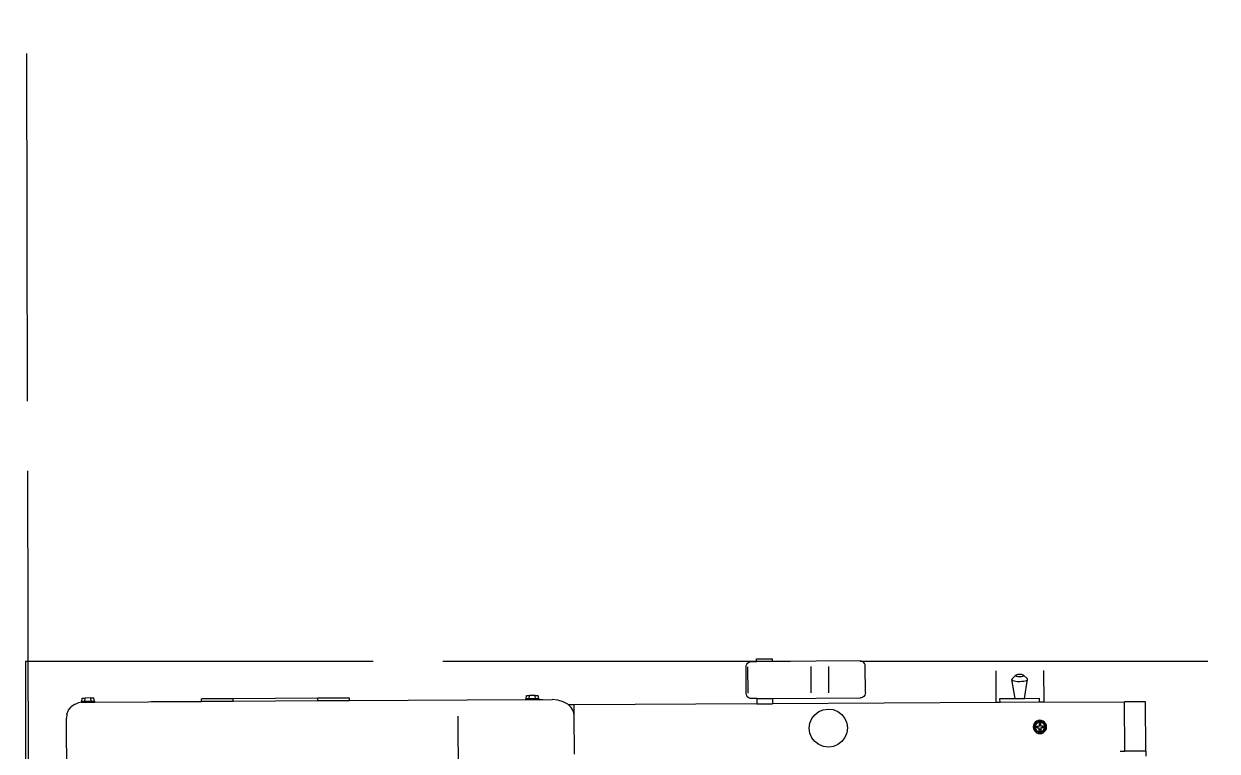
# Model space of a CAD drawing. Header units: millimetres. Extents: x 44692 to 333458, y -26854 to 14445.
# Drawn here: x 318363 to 319234, y -12769 to -12238 of the extents above; entities that cross this region are included whole.
import ezdxf

# ---------------------------------------------------------------- set-up
doc = ezdxf.new("R2010")
doc.units = ezdxf.units.MM
doc.header["$LTSCALE"] = 100
doc.linetypes.add('DASHEDX2', pattern=[3.048, 2.54, -0.508])
doc.layers.add('Area proceso', color=90, linetype='DASHEDX2')
doc.layers.add('Maquinas', color=200, linetype='Continuous')

# ---------------------------------------------------------------- blocks, each defined once
blk = doc.blocks.new('Bread Slicer pl')
at = {"layer": 'Maquinas'}
for p, q in [((39.455, 62.742), (60.83, 62.742)), ((60.927, 62.729), (60.83, 62.742)), ((60.927, 62.729), (61.018, 62.692)), ((61.018, 62.692), (61.096, 62.632)), ((61.155, 62.554), (61.096, 62.632)), ((61.155, 62.554), (61.193, 62.464)), ((61.205, 62.367), (61.193, 62.464)), ((61.205, 62.388), (61.225, 62.388)), ((61.205, 62.388), (61.205, 62.367)), ((61.205, 62.367), (61.205, 62.073)), ((61.225, 62.38), (61.225, 62.388)), ((61.225, 62.38), (61.304, 62.368)), ((61.225, 62.305), (61.225, 62.38)), ((61.304, 62.368), (61.304, 62.299)), ((61.205, 62.073), (61.225, 62.073)), ((61.205, 62.073), (61.205, 59.549)), ((61.225, 62.305), (61.304, 62.299)), ((61.225, 62.156), (61.225, 62.305)), ((61.225, 62.156), (61.304, 62.162)), ((61.225, 62.081), (61.225, 62.156)), ((61.225, 62.081), (61.304, 62.093)), ((61.225, 62.081), (61.225, 62.073)), ((61.304, 62.162), (61.304, 62.299)), ((61.304, 62.162), (61.304, 62.093)), ((61.205, 59.549), (61.205, 60.742)), ((61.205, 59.549), (61.268, 59.549)), ((61.205, 58.799), (61.205, 59.549)), ((61.268, 58.799), (61.268, 59.549)), ((61.205, 58.799), (61.268, 58.799)), ((61.205, 56.799), (61.205, 58.799)), ((61.268, 56.799), (61.268, 58.799)), ((61.205, 56.799), (61.268, 56.799)), ((61.205, 56.049), (61.205, 56.799)), ((61.268, 56.049), (61.268, 56.799)), ((61.205, 56.049), (61.268, 56.049)), ((61.205, 51.888), (61.205, 56.049)), ((61.205, 51.888), (61.205, 56.049)), ((39.455, 53.485), (60.83, 53.485)), ((61.205, 51.888), (61.225, 51.888)), ((61.205, 51.573), (61.205, 51.888)), ((61.225, 51.88), (61.225, 51.888)), ((61.225, 51.88), (61.304, 51.868)), ((61.225, 51.805), (61.225, 51.88)), ((61.225, 51.805), (61.304, 51.799)), ((61.225, 51.656), (61.225, 51.805)), ((61.225, 51.656), (61.304, 51.662)), ((61.225, 51.581), (61.225, 51.656)), ((61.304, 51.868), (61.304, 51.799)), ((61.304, 51.662), (61.304, 51.799)), ((61.304, 51.662), (61.304, 51.593)), ((61.205, 51.573), (61.225, 51.573)), ((61.205, 51.573), (61.205, 51.262)), ((61.205, 51.48), (61.205, 51.573)), ((61.225, 51.581), (61.304, 51.593)), ((61.225, 51.581), (61.225, 51.573)), ((61.155, 51.002), (61.193, 51.127)), ((61.193, 51.127), (61.205, 51.262)), ((60.83, 50.742), (60.927, 50.76)), ((60.927, 50.76), (61.018, 50.812)), ((61.018, 50.812), (61.08, 50.878)), ((61.08, 50.878), (61.096, 50.894)), ((61.08, 50.742), (61.08, 50.878)), ((61.096, 50.894), (61.155, 51.002)), ((59.915, 50.742), (60.83, 50.742)), ((60.83, 50.742), (61.08, 50.742)), ((61.08, 46.429), (61.08, 50.742)), ((61.205, 46.552), (61.21, 46.584)), ((61.205, 46.429), (61.205, 46.552)), ((61.21, 46.584), (61.222, 46.614)), ((61.222, 46.614), (61.242, 46.64)), ((61.242, 46.64), (61.268, 46.66)), ((61.268, 46.66), (61.298, 46.673)), ((61.298, 46.673), (61.33, 46.677)), ((61.33, 46.677), (61.955, 46.677)), ((61.33, 46.633), (61.955, 46.633)), ((61.955, 46.677), (61.988, 46.673)), ((61.988, 46.673), (62.018, 46.66)), ((62.018, 46.66), (62.044, 46.64)), ((62.044, 46.64), (62.064, 46.614)), ((62.064, 46.614), (62.076, 46.584)), ((62.076, 46.584), (62.08, 46.552)), ((62.08, 46.552), (62.08, 46.429)), ((61.205, 46.429), (61.08, 46.429)), ((61.08, 46.429), (61.08, 46.054)), ((61.205, 46.429), (61.205, 46.054)), ((62.08, 46.429), (62.143, 46.429)), ((62.08, 46.054), (62.08, 46.429)), ((62.143, 46.429), (62.143, 46.054)), ((61.205, 46.054), (61.08, 46.054)), ((61.08, 40.779), (61.08, 46.054)), ((61.205, 46.054), (61.205, 43.986)), ((62.08, 46.054), (62.143, 46.054)), ((62.08, 43.986), (62.08, 46.054)), ((60.18, 45.06), (60.273, 45.132)), ((60.273, 45.132), (60.381, 45.177)), ((60.381, 45.177), (60.498, 45.192)), ((60.498, 45.192), (60.614, 45.177)), ((60.614, 45.177), (60.723, 45.132)), ((60.723, 45.132), (60.816, 45.06)), ((61.33, 45.143), (61.955, 45.143)), ((60.048, 44.742), (60.063, 44.858)), ((60.063, 44.858), (60.108, 44.967)), ((60.108, 44.967), (60.18, 45.06)), ((60.816, 45.06), (60.888, 44.967)), ((60.888, 44.967), (60.933, 44.858)), ((60.933, 44.858), (60.948, 44.742)), ((60.063, 44.625), (60.048, 44.742)), ((60.108, 44.517), (60.063, 44.625)), ((60.933, 44.625), (60.888, 44.517)), ((60.948, 44.742), (60.933, 44.625)), ((61.33, 44.725), (61.955, 44.725)), ((60.18, 44.424), (60.108, 44.517)), ((60.273, 44.352), (60.18, 44.424)), ((60.381, 44.307), (60.273, 44.352)), ((60.498, 44.292), (60.381, 44.307)), ((60.614, 44.307), (60.498, 44.292)), ((60.723, 44.352), (60.614, 44.307)), ((60.816, 44.424), (60.723, 44.352)), ((60.888, 44.517), (60.816, 44.424)), ((61.21, 43.954), (61.205, 43.986)), ((62.076, 43.954), (62.08, 43.986)), ((61.222, 43.923), (61.21, 43.954)), ((61.242, 43.897), (61.222, 43.923)), ((61.268, 43.878), (61.242, 43.897)), ((61.298, 43.865), (61.268, 43.878)), ((61.33, 43.861), (61.298, 43.865)), ((61.33, 43.861), (61.955, 43.861)), ((61.955, 43.861), (61.988, 43.865)), ((61.988, 43.865), (62.018, 43.878)), ((62.018, 43.878), (62.044, 43.897)), ((62.044, 43.897), (62.064, 43.923)), ((62.064, 43.923), (62.076, 43.954)), ((61.08, 40.682), (61.08, 40.779)), ((61.83, 40.779), (61.08, 40.779)), ((61.08, 40.682), (61.174, 40.682)), ((61.08, 39.745), (61.08, 40.682)), ((61.174, 40.682), (61.174, 40.324)), ((61.174, 40.324), (61.624, 40.401)), ((61.174, 40.324), (61.174, 40.104)), ((61.589, 40.346), (61.582, 40.307)), ((61.599, 40.376), (61.589, 40.346)), ((61.611, 40.395), (61.599, 40.376)), ((61.624, 40.401), (61.611, 40.395)), ((61.636, 40.395), (61.624, 40.401)), ((61.636, 40.395), (61.721, 40.304)), ((61.174, 40.104), (61.624, 40.026)), ((61.174, 40.104), (61.174, 39.745)), ((61.577, 40.262), (61.575, 40.214)), ((61.575, 40.214), (61.577, 40.165)), ((61.582, 40.307), (61.577, 40.262)), ((61.577, 40.165), (61.582, 40.12)), ((61.582, 40.12), (61.589, 40.081)), ((61.589, 40.081), (61.599, 40.051)), ((61.599, 40.051), (61.611, 40.033)), ((61.636, 40.033), (61.721, 40.123)), ((61.691, 40.238), (61.69, 40.214)), ((61.69, 40.214), (61.691, 40.189)), ((61.693, 40.261), (61.691, 40.238)), ((61.691, 40.189), (61.693, 40.167)), ((61.697, 40.28), (61.693, 40.261)), ((61.693, 40.167), (61.697, 40.147)), ((61.702, 40.295), (61.697, 40.28)), ((61.697, 40.147), (61.702, 40.132)), ((61.708, 40.304), (61.702, 40.295)), ((61.702, 40.132), (61.708, 40.123)), ((61.714, 40.307), (61.708, 40.304)), ((61.708, 40.123), (61.714, 40.12)), ((61.721, 40.304), (61.714, 40.307)), ((61.714, 40.12), (61.721, 40.123)), ((61.726, 40.295), (61.721, 40.304)), ((61.721, 40.123), (61.726, 40.132)), ((61.731, 40.28), (61.726, 40.295)), ((61.726, 40.132), (61.731, 40.147)), ((61.735, 40.261), (61.731, 40.28)), ((61.731, 40.147), (61.735, 40.167)), ((61.738, 40.238), (61.735, 40.261)), ((61.735, 40.167), (61.738, 40.189)), ((61.739, 40.214), (61.738, 40.238)), ((61.738, 40.189), (61.739, 40.214)), ((60.346, 39.783), (60.34, 39.742)), ((60.361, 39.821), (60.346, 39.783)), ((60.423, 39.872), (60.348, 39.742)), ((60.429, 39.861), (60.36, 39.742)), ((60.387, 39.853), (60.361, 39.821)), ((60.388, 39.772), (60.384, 39.742)), ((60.419, 39.878), (60.387, 39.853)), ((60.399, 39.799), (60.388, 39.772)), ((60.417, 39.823), (60.399, 39.799)), ((60.399, 39.762), (60.439, 39.762)), ((60.399, 39.722), (60.399, 39.762)), ((60.441, 39.841), (60.417, 39.823)), ((60.457, 39.894), (60.419, 39.878)), ((60.423, 39.872), (60.573, 39.872)), ((60.423, 39.872), (60.429, 39.861)), ((60.429, 39.861), (60.567, 39.861)), ((60.439, 39.722), (60.439, 39.762)), ((60.439, 39.762), (60.478, 39.762)), ((60.468, 39.852), (60.441, 39.841)), ((60.498, 39.899), (60.457, 39.894)), ((60.498, 39.856), (60.468, 39.852)), ((60.478, 39.801), (60.478, 39.84)), ((60.518, 39.84), (60.478, 39.84)), ((60.478, 39.801), (60.518, 39.801)), ((60.478, 39.801), (60.478, 39.762)), ((60.539, 39.894), (60.498, 39.899)), ((60.527, 39.852), (60.498, 39.856)), ((60.518, 39.84), (60.518, 39.801)), ((60.518, 39.801), (60.518, 39.762)), ((60.596, 39.762), (60.518, 39.762)), ((60.555, 39.841), (60.527, 39.852)), ((60.577, 39.878), (60.539, 39.894)), ((60.579, 39.823), (60.555, 39.841)), ((60.573, 39.872), (60.567, 39.861)), ((60.567, 39.861), (60.636, 39.742)), ((60.573, 39.872), (60.647, 39.742)), ((60.609, 39.853), (60.577, 39.878)), ((60.597, 39.799), (60.579, 39.823)), ((60.596, 39.722), (60.596, 39.762)), ((60.608, 39.772), (60.597, 39.799)), ((60.612, 39.742), (60.608, 39.772)), ((60.634, 39.821), (60.609, 39.853)), ((60.65, 39.783), (60.634, 39.821)), ((60.655, 39.742), (60.65, 39.783)), ((61.611, 40.033), (61.624, 40.026)), ((61.624, 40.026), (61.636, 40.033)), ((60.34, 39.742), (60.346, 39.701)), ((60.346, 39.701), (60.361, 39.663)), ((60.423, 39.612), (60.348, 39.742)), ((60.348, 39.742), (60.36, 39.742)), ((60.429, 39.623), (60.36, 39.742)), ((60.361, 39.663), (60.387, 39.631)), ((60.384, 39.742), (60.388, 39.712)), ((60.387, 39.631), (60.419, 39.606)), ((60.388, 39.712), (60.399, 39.685)), ((60.439, 39.722), (60.399, 39.722)), ((60.399, 39.685), (60.417, 39.661)), ((60.417, 39.661), (60.441, 39.643)), ((60.419, 39.606), (60.457, 39.59)), ((60.423, 39.612), (60.429, 39.623)), ((60.573, 39.612), (60.423, 39.612)), ((60.567, 39.623), (60.429, 39.623)), ((60.478, 39.722), (60.439, 39.722)), ((60.441, 39.643), (60.468, 39.632)), ((60.457, 39.59), (60.498, 39.585)), ((60.468, 39.632), (60.498, 39.628)), ((60.478, 39.683), (60.478, 39.722)), ((60.478, 39.644), (60.478, 39.683)), ((60.518, 39.683), (60.478, 39.683)), ((60.518, 39.644), (60.478, 39.644)), ((60.498, 39.628), (60.527, 39.632)), ((60.498, 39.585), (60.539, 39.59)), ((60.518, 39.683), (60.518, 39.722)), ((60.518, 39.722), (60.596, 39.722)), ((60.518, 39.683), (60.518, 39.644)), ((60.527, 39.632), (60.555, 39.643)), ((60.539, 39.59), (60.577, 39.606)), ((60.555, 39.643), (60.579, 39.661)), ((60.567, 39.623), (60.636, 39.742)), ((60.573, 39.612), (60.567, 39.623)), ((60.573, 39.612), (60.647, 39.742)), ((60.577, 39.606), (60.609, 39.631)), ((60.579, 39.661), (60.597, 39.685)), ((60.597, 39.685), (60.608, 39.712)), ((60.608, 39.712), (60.612, 39.742)), ((60.609, 39.631), (60.634, 39.663)), ((60.634, 39.663), (60.65, 39.701)), ((60.647, 39.742), (60.636, 39.742)), ((60.65, 39.701), (60.655, 39.742)), ((61.08, 39.649), (61.08, 39.745)), ((61.08, 39.745), (61.174, 39.745)), ((61.08, 39.649), (61.08, 37.742)), ((61.83, 39.649), (61.08, 39.649)), ((59.915, 37.852), (59.915, 37.742)), ((59.915, 37.742), (61.08, 37.742)), ((59.915, 37.242), (59.915, 37.742)), ((61.08, 37.242), (61.08, 37.742)), ((59.915, 37.242), (59.79, 37.242)), ((59.915, 37.242), (61.08, 37.242))]:
    blk.add_line(p, q, dxfattribs=at)

msp = doc.modelspace()

# ---------------------------------------------------------------- linework, layer by layer
at = {"layer": 'Area proceso', "linetype": 'DASHEDX2'}
msp.add_line((318367.536, -13427.557), (318362.568, -11417.563), dxfattribs=at)
at = {"layer": 'Area proceso', "color": 3}
msp.add_line((318363.789, -12702.823), (319234.201, -12702.823), dxfattribs=at)
at = {"layer": 'Area proceso'}
msp.add_line((318363.789, -12702.823), (318363.789, -13432.888), dxfattribs=at)

# ---------------------------------------------------------------- block references
at = {"layer": 'Maquinas', "xscale": 30.91413492854808, "yscale": 30.91413492854808, "zscale": 30.91413492854808, "rotation": 90.31420039976555}
msp.add_blockref('Bread Slicer pl', (320343.583, -14614.383), dxfattribs=at)

doc.saveas('drawing.dxf')
